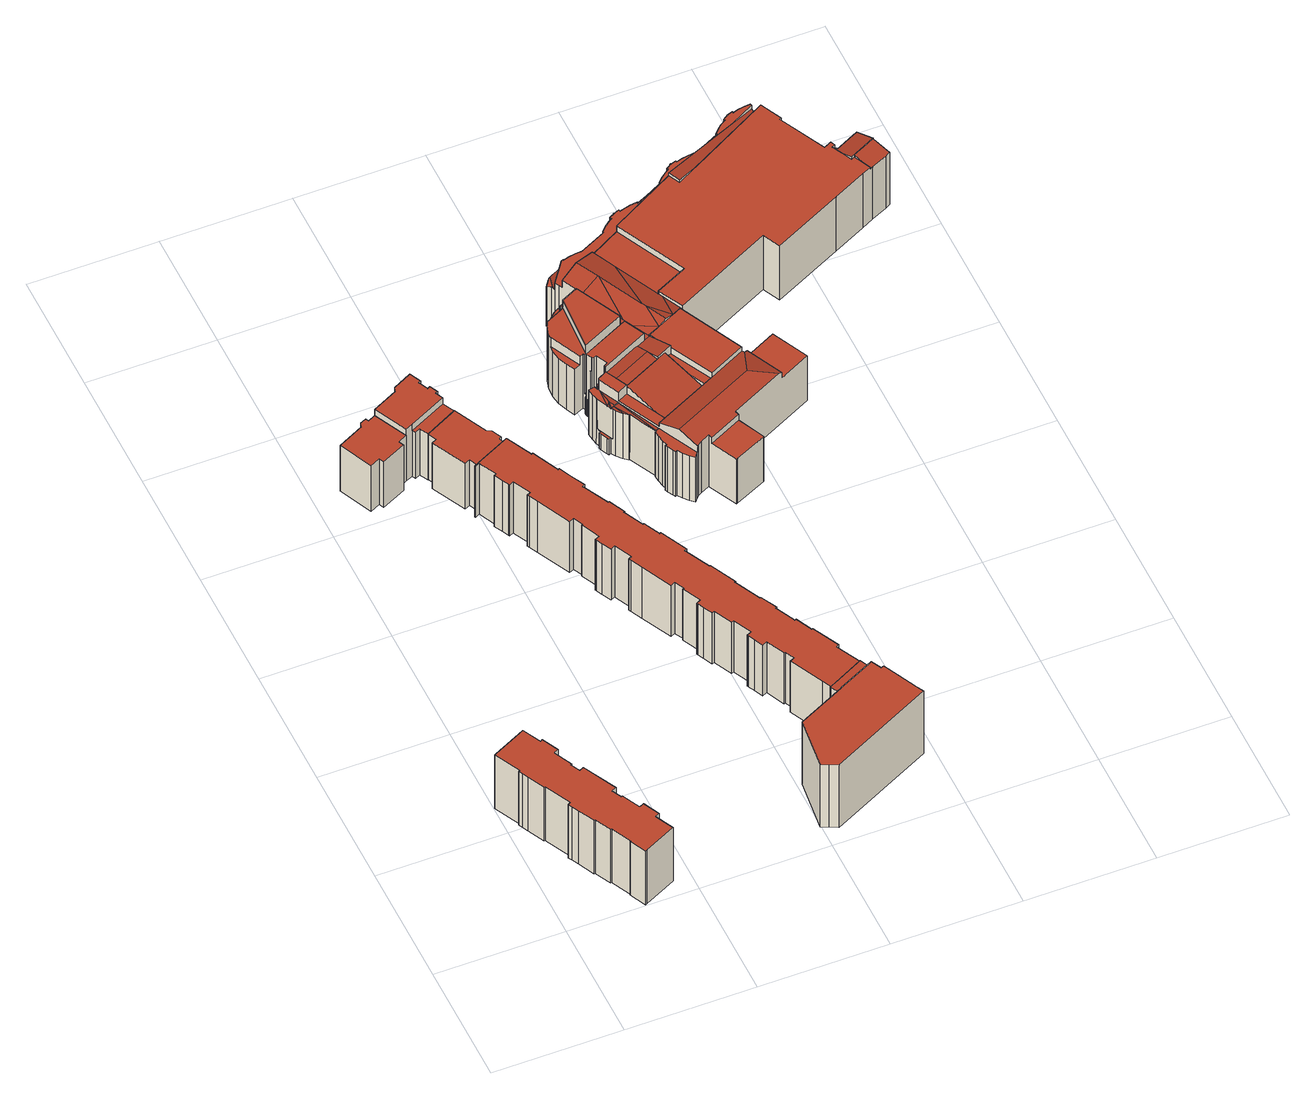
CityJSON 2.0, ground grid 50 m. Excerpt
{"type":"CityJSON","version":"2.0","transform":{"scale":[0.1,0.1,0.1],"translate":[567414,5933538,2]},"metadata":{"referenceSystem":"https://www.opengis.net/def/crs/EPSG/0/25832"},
"CityObjects":{
"building1":{"type":"Building","attributes":{"Gemeindeschluessel":"02000000","Geometrietyp2DReferenz":"3000","function":"31001_1010","roofType":"1000","measuredHeight":27.38,"storeysAboveGround":8},"geometry":[{"type":"MultiSurface","lod":"2","boundaries":[[[0,1,2,3]],[[3,2,4,5]],[[5,4,6,7]],[[8,9,10,11]],[[11,10,12,13]],[[13,12,14,15]],[[15,14,16,17]],[[17,16,18,19]],[[19,18,20,21]],[[21,20,22,23]],[[23,22,24,25]],[[25,24,26,27]],[[28,29,30,31]],[[31,30,32,33]],[[33,32,34,35]],[[35,34,36,37]],[[37,36,38,39]],[[39,38,40,41]],[[41,40,42,43]],[[43,42,44,45]],[[45,44,46,47]],[[47,46,48,49]],[[49,48,50,51]],[[51,50,52,53]],[[53,52,54,55]],[[55,54,56,57]],[[57,56,58,59]],[[59,58,60,61]],[[61,60,62,63]],[[63,62,64,65]],[[65,64,66,67]],[[67,66,1,0]],[[68,69,70,71]],[[72,73,74,75]],[[74,73,26,24,22,20,18,16,14,12,10,9,70,69,6,4,2,1,66,64,62,60,58,56,54,52,50,48,46,44,42,40,38,36,34,32,30,29]],[[68,71,8,11,13,15,17,19,21,23,25,27,72,75,28,31,33,35,37,39,41,43,45,47,49,51,53,55,57,59,61,63,65,67,0,3,5,7]],[[28,75,74,29]],[[72,27,26,73]],[[8,71,70,9]],[[68,7,6,69]]],"semantics":{"surfaces":[{"type":"WallSurface"},{"type":"RoofSurface"},{"type":"GroundSurface"}],"values":[0,0,0,0,0,0,0,0,0,0,0,0,0,0,0,0,0,0,0,0,0,0,0,0,0,0,0,0,0,0,0,0,0,0,1,2,0,0,0,0]}}]},
"building2":{"type":"Building","attributes":{"Gemeindeschluessel":"02000000","Geometrietyp2DReferenz":"3000","function":"31001_1010","roofType":"1000","measuredHeight":23.42,"storeysAboveGround":7},"geometry":[{"type":"MultiSurface","lod":"2","boundaries":[[[76,77,78,79]],[[79,78,80,81]],[[81,80,82,83]],[[83,82,84,85]],[[85,84,86,87]],[[88,89,90,91]],[[91,90,92,93]],[[93,92,94,95]],[[95,94,96,97]],[[97,96,77,76]],[[98,99,89,88]],[[99,98,87,86]],[[87,98,88,91,93,95,97,76,79,81,83,85]],[[99,86,84,82,80,78,77,96,94,92,90,89]]],"semantics":{"surfaces":[{"type":"WallSurface"},{"type":"GroundSurface"},{"type":"RoofSurface"}],"values":[0,0,0,0,0,0,0,0,0,0,0,0,1,2]}}]},
"building3":{"type":"Building","attributes":{"Gemeindeschluessel":"02000000","Geometrietyp2DReferenz":"3000","function":"31001_1010","roofType":"1000","measuredHeight":26.46,"storeysAboveGround":7},"geometry":[{"type":"MultiSurface","lod":"2","boundaries":[[[100,101,102,103,104,105]],[[98,106,107,87]],[[108,109,110,111]],[[111,110,112,113]],[[113,112,114,115]],[[115,114,116,117]],[[117,116,118,119]],[[119,118,120,121]],[[121,120,122,123]],[[123,122,124,125]],[[100,126,127,101]],[[128,105,104,129]],[[129,104,103,130]],[[130,103,102,131]],[[132,98,87,108,111,113,115,117,119,121,123,125,128,129,130,131]],[[128,125,124,126,100,105]],[[132,131,102,101,127,133]],[[106,98,132,133]],[[109,108,87,107]],[[109,107,106,133,127,126,124,122,120,118,116,114,112,110]]],"semantics":{"surfaces":[{"type":"RoofSurface"},{"type":"WallSurface"},{"type":"GroundSurface"}],"values":[0,1,1,1,1,1,1,1,1,1,1,1,1,1,2,1,1,1,1,0]}}]},
"building4":{"type":"Building","attributes":{"Gemeindeschluessel":"02000000","Geometrietyp2DReferenz":"3000","function":"31001_1010","roofType":"1000","measuredHeight":23.26,"storeysAboveGround":7},"geometry":[{"type":"MultiSurface","lod":"2","boundaries":[[[134,135,136,137,138,139,140,141,142,143,144,145,146]],[[147,148,149,150,151,152,153,154,155,156,157,158,159]],[[159,158,135,134]],[[158,157,136,135]],[[157,156,137,136]],[[156,155,138,137]],[[155,154,139,138]],[[154,153,140,139]],[[153,152,141,140]],[[152,151,142,141]],[[151,150,143,142]],[[150,149,144,143]],[[149,148,145,144]],[[148,147,146,145]],[[147,159,134,146]]],"semantics":{"surfaces":[{"type":"GroundSurface"},{"type":"RoofSurface"},{"type":"WallSurface"}],"values":[0,1,2,2,2,2,2,2,2,2,2,2,2,2,2]}}]},
"building5":{"type":"Building","attributes":{"Gemeindeschluessel":"02000000","Geometrietyp2DReferenz":"3000","function":"31001_1010","roofType":"1000","measuredHeight":25.99,"storeysAboveGround":8},"geometry":[{"type":"MultiSurface","lod":"2","boundaries":[[[160,161,162,163]],[[163,162,164,165]],[[165,164,166,167]],[[167,166,168,169]],[[169,168,170,171]],[[171,170,172,173]],[[173,172,174,175]],[[175,174,176,177]],[[177,176,178,179]],[[179,178,180,181]],[[181,180,182,183]],[[183,182,184,185]],[[185,184,186,187]],[[187,186,188,189]],[[189,188,190,191]],[[191,190,192,193]],[[193,192,194,195]],[[195,194,196,197]],[[198,199,200,201]],[[201,200,202,203]],[[203,202,204,205]],[[205,204,206,207]],[[207,206,208,209]],[[209,208,210,211]],[[211,210,212,213]],[[213,212,214,215]],[[215,214,216,217]],[[217,216,218,219]],[[219,218,220,221]],[[221,220,222,223]],[[223,222,224,225]],[[225,224,226,227]],[[227,226,228,229]],[[229,228,230,231]],[[231,230,232,233]],[[233,232,234,235]],[[235,234,236,237]],[[237,236,238,239]],[[239,238,240,241]],[[241,240,242,243]],[[243,242,244,245]],[[245,244,246,247]],[[247,246,248,249]],[[249,248,250,251]],[[252,253,254,255]],[[255,254,256,257]],[[257,256,258,259]],[[260,261,262,263]],[[263,262,264,265]],[[265,264,266,267]],[[267,266,268,269]],[[269,268,270,271]],[[271,270,272,273]],[[273,272,274,275]],[[275,274,276,277]],[[277,276,278,279]],[[280,281,282,283]],[[283,282,284,285]],[[285,284,286,287]],[[287,286,288,289]],[[289,288,290,291]],[[291,290,292,293]],[[293,292,294,295]],[[295,294,296,297]],[[297,296,298,299]],[[300,301,302,303]],[[304,305,306,307]],[[308,309,310,311]],[[311,310,312,313]],[[313,312,314,315]],[[316,317,318,319]],[[319,318,320,321]],[[321,320,322,323]],[[324,325,326,327]],[[327,326,328,329]],[[329,328,330,331]],[[332,333,334,335]],[[335,334,336,337]],[[337,336,338,339]],[[302,301,314,312,310,309,298,296,294,292,290,288,286,284,282,281,322,320,318,317,278,276,274,272,270,268,266,264,262,261,330,328,326,325,258,256,254,253,338,336,334,333,250,248,246,244,242,240,238,236,234,232,230,228,226,224,222,220,218,216,214,212,210,208,206,204,202,200,199,196,194,192,190,188,186,184,182,180,178,176,174,172,170,168,166,164,162,161,306,305]],[[332,335,337,339,252,255,257,259,324,327,329,331,260,263,265,267,269,271,273,275,277,279,316,319,321,323,280,283,285,287,289,291,293,295,297,299,308,311,313,315,300,303,304,307,160,163,165,167,169,171,173,175,177,179,181,183,185,187,189,191,193,195,197,198,201,203,205,207,209,211,213,215,217,219,221,223,225,227,229,231,233,235,237,239,241,243,245,247,249,251]],[[160,307,306,161]],[[304,303,302,305]],[[300,315,314,301]],[[308,299,298,309]],[[280,323,322,281]],[[316,279,278,317]],[[260,331,330,261]],[[324,259,258,325]],[[252,339,338,253]],[[332,251,250,333]],[[198,197,196,199]]],"semantics":{"surfaces":[{"type":"WallSurface"},{"type":"RoofSurface"},{"type":"GroundSurface"}],"values":[0,0,0,0,0,0,0,0,0,0,0,0,0,0,0,0,0,0,0,0,0,0,0,0,0,0,0,0,0,0,0,0,0,0,0,0,0,0,0,0,0,0,0,0,0,0,0,0,0,0,0,0,0,0,0,0,0,0,0,0,0,0,0,0,0,0,0,0,0,0,0,0,0,0,0,0,0,0,0,1,2,0,0,0,0,0,0,0,0,0,0,0]}}]},
"building6":{"type":"Building","attributes":{"Gemeindeschluessel":"02000000","Geometrietyp2DReferenz":"3000","function":"31001_1010","roofType":"1000","measuredHeight":31.93,"storeysAboveGround":9},"geometry":[{"type":"MultiSurface","lod":"2","boundaries":[[[340,341,342,343,344,345]],[[346,347,348,349]],[[349,348,350,351]],[[352,353,354,355]],[[355,354,356,357]],[[358,345,344,359]],[[359,344,343,360]],[[360,343,342,361]],[[340,362,363,341]],[[364,365,366,367]],[[367,366,368,369]],[[370,371,372,373]],[[373,372,374,375]],[[352,355,357,346,349,351,376,358,359,360,361,364,367,369,370,373,375]],[[347,346,357,356]],[[371,370,369,368]],[[358,376,377,362,340,345]],[[364,361,342,341,363,365]],[[353,352,375,374]],[[377,376,351,350]],[[377,350,348,347,356,354,353,374,372,371,368,366,365,363,362]]],"semantics":{"surfaces":[{"type":"RoofSurface"},{"type":"WallSurface"},{"type":"GroundSurface"}],"values":[0,1,1,1,1,1,1,1,1,1,1,1,1,2,1,1,1,1,1,1,0]}}]},
"building7":{"type":"Building","attributes":{"Gemeindeschluessel":"02000000","Geometrietyp2DReferenz":"3000","function":"51009_1610","roofType":"1000","measuredHeight":5.22},"geometry":[{"type":"MultiSurface","lod":"2","boundaries":[[[378,379,380,381]],[[381,380,382,383]],[[384,385,379,378]],[[383,382,385,384]],[[383,384,378,381]],[[385,382,380,379]]],"semantics":{"surfaces":[{"type":"WallSurface"},{"type":"GroundSurface"},{"type":"RoofSurface"}],"values":[0,0,0,0,1,2]}}]},
"building8":{"type":"Building","attributes":{"Gemeindeschluessel":"02000000","Geometrietyp2DReferenz":"3000","function":"31001_2010","roofType":"1000","measuredHeight":31.82,"storeysAboveGround":5},"geometry":[{"type":"MultiSurface","lod":"2","boundaries":[[[386,387,388,389,390,391]],[[392,393,394,395,396,397,398,399,400]],[[401,402,403,404,405,406,407]],[[408,409,410]],[[411,408,410]],[[412,408,411]],[[413,414,415,416,417,418,419]],[[408,420,421,409]],[[422,423,424,425,426]],[[427,420,408,412]],[[428,429,430,431,427,432]],[[433,434,435]],[[431,436,427]],[[437,402,438]],[[439,440,441,402]],[[437,439,402]],[[439,442,440]],[[439,443,444,445,446,447]],[[448,449,450,451,452,453]],[[413,454,455,456,457]],[[458,459,460,461,462]],[[463,464,465]],[[450,466,451]],[[467,468,450,449]],[[450,468,469,470,471,466]],[[419,472,473,474,455,454]],[[475,463,476]],[[477,478,479,480,481]],[[482,483,484]],[[485,486,487,488,489,490]],[[491,492,493,494,495]],[[496,497,498]],[[483,496,498]],[[499,500,501,497]],[[502,503,504,505,506]],[[507,508,509,510]],[[511,512,513,514,515,516,517,518,519]],[[520,521,522,523,524,525,526]],[[527,528,529,530]],[[531,532,533,534,535,536,537,538,539,540,541,542]],[[543,544,545,546,547,548,549,550,551]],[[552,388,387,553]],[[553,387,386,554]],[[554,386,391,555]],[[556,399,398,557]],[[407,397,396,401]],[[389,392,400,390]],[[558,406,405,559]],[[559,405,404,560]],[[441,403,402]],[[409,561,562,410]],[[563,564,565,566]],[[567,568,569,570]],[[527,571,572,528]],[[426,415,414,457,422]],[[457,414,413]],[[472,419,418]],[[472,418,417,462,461]],[[412,432,427]],[[573,430,429,574]],[[533,435,434,534]],[[575,576,423,422,457]],[[577,578,579,580]],[[580,579,581,582]],[[582,581,583,584]],[[536,585,586,537]],[[439,437,443]],[[587,446,445,588]],[[439,447,442]],[[589,453,452,590]],[[591,448,453,589]],[[460,459,592]],[[593,594,595,596]],[[597,471,470,598]],[[467,599,600,468]],[[601,602,603,604]],[[604,603,605,606]],[[606,605,607,608]],[[608,607,609,610]],[[611,612,613,614]],[[472,615,616,473]],[[460,615,472,461]],[[617,618,619,620]],[[463,621,464]],[[622,623,624,625]],[[625,624,626,627]],[[627,626,628,629]],[[629,628,630,631]],[[632,633,634,635]],[[635,634,636,637]],[[637,636,618,617]],[[638,639,640,641]],[[642,643,644,645]],[[473,616,646,474]],[[489,647,648,490]],[[649,650,651,652]],[[653,654,655]],[[495,656,491]],[[482,657,658,483]],[[497,659,499]],[[653,658,657]],[[660,488,487,661]],[[661,487,486,662]],[[662,486,485,663]],[[664,492,491]],[[665,666,667,668]],[[493,668,667,655,494]],[[669,670,671,672]],[[672,671,673,674]],[[675,676,677,678]],[[678,677,679,680]],[[680,679,681,682]],[[682,681,683,684]],[[684,683,685,686]],[[686,685,687,688]],[[688,687,689,690]],[[690,689,691,692]],[[693,694,695,696,697]],[[510,504,503,507]],[[698,509,508,699]],[[700,701,702,703]],[[703,702,704,705]],[[706,707,708,709]],[[709,708,710,711]],[[711,710,712,713]],[[713,712,714,715]],[[715,714,716,717]],[[717,716,718,719]],[[719,718,720,721]],[[721,720,722,723]],[[723,722,724,725]],[[726,727,728,729]],[[729,728,730,731]],[[731,730,732,733]],[[517,734,518]],[[735,516,515,736]],[[736,515,514,737]],[[512,511,738]],[[738,511,519,739]],[[512,740,513]],[[741,742,743,744]],[[745,746,747]],[[748,749,750,751]],[[751,750,752,753]],[[754,755,746,745]],[[756,757,747]],[[758,759,760,761]],[[761,760,762,763]],[[520,764,521]],[[765,524,523,766]],[[766,523,522,767]],[[520,526,768]],[[530,769,571,527]],[[770,771,772,773]],[[774,775,776,777]],[[777,776,771,770]],[[778,542,541,779]],[[779,541,540,780]],[[780,540,539,781]],[[782,532,531,783]],[[783,531,542,778]],[[784,550,549,785]],[[785,549,548,786]],[[786,548,547,787]],[[787,547,546,788]],[[788,546,545,789]],[[790,791,792,793]],[[793,792,794,795]],[[795,794,796,797]],[[798,799,800,801]],[[801,800,802,803]],[[803,802,804,805]],[[805,804,806,807]],[[807,806,808,809]],[[809,808,810,811]],[[811,810,812,813]],[[814,815,816,817]],[[817,816,818,819]],[[819,818,820,821]],[[821,820,822,823]],[[823,822,824,825]],[[825,824,826,827]],[[827,826,828,829]],[[830,831,832,833]],[[833,832,834,835]],[[836,428,432,412,411,410,562,837,838]],[[560,404,403,441,440,442,447,446,587]],[[839,480,479,840,841,612,611]],[[842,843,844,845,458,462,417,416,561,409,421,465,464,621]],[[846,847,647,489,488,660]],[[663,485,490,648,848,849]],[[668,493,492,664,592,459,458,845]],[[699,508,507,503,502,847,846]],[[850,851,852,500,499,853]],[[841,840,854,855,856,857,858,739,519,518]],[[696,695,852,851,752,750,749,764,520,768,756,747,746,755,859,860,743,742,740,512,738,739,858]],[[848,648,647,847,502,506,844,843,644,643]],[[834,832,831,724,722,720,718,716,714,712,710,708,707,828,826,824,822,820,818,816,815,704,702,701,691,689,687,685,683,681,679,677,676,812,810,808,806,804,802,800,799,673,671,670,651,650,609,607,605,603,602,861,600,599,613,612,841,518,734,732,730,728,727]],[[844,506,505,665,668,845]],[[638,641,657,862,593,596,586,585]],[[748,751,753,850,853,863,698,699,846,660,661,662,663,849,642,645,622,625,627,629,631,790,793,795,797,632,635,637,617,620,864,865,573,574,567,570,774,777,770,773,563,566,866,867,577,580,582,584,782,783,778,779,780,781,868,552,553,554,555,556,557,558,559,560,587,588,869,839,611,614,591,589,590,597,598,784,785,786,787,788,789,870,601,604,606,608,610,649,652,669,672,674,798,801,803,805,807,809,811,813,675,678,680,682,684,686,688,690,692,700,703,705,814,817,819,821,823,825,827,829,706,709,711,713,715,717,719,721,723,725,830,833,835,726,729,731,733,735,736,737,741,744,871,872,873,758,761,763,765,766,767]],[[565,564,837,562,561,572,571,769,874]],[[569,568,836,838,772,771,776,775]],[[875,583,581,579,578,576,575,640,639,876]],[[478,877,878,855,854]],[[477,484,483,498,877,478]],[[693,697,857,856]],[[877,498,497,501,694,878]],[[879,395,394,538,537,586,596,595]],[[565,874,866,566]],[[836,568,567,574,429,428]],[[876,639,638,585,536,535]],[[867,866,874,769,530,529,425,424]],[[782,584,583,875,433,435,533,532]],[[864,620,619,475,476,880]],[[597,590,452,451,466,471]],[[591,614,613,599,467,449,448]],[[839,869,881,594,593,862,481,480]],[[862,657,482,484,477,481]],[[693,856,855,878,694]],[[666,665,505,863,853,499,659]],[[857,697,696,858]],[[748,767,522,521,764,749]],[[873,872,859,755,754,882]],[[870,789,545,544]],[[765,763,762,883,525,524]],[[757,756,768,526,525,883]],[[759,758,873,882]],[[850,753,752,851]],[[872,871,860,859]],[[871,744,743,860]],[[741,737,514,513,740,742]],[[735,733,732,734,517,516]],[[726,835,834,727]],[[830,725,724,831]],[[706,829,828,707]],[[814,705,704,815]],[[698,863,505,504,510,509]],[[852,695,694,501,500]],[[700,692,691,701]],[[675,813,812,676]],[[798,674,673,799]],[[497,496,483]],[[669,652,651,670]],[[646,616,656,495,494,655,654]],[[642,849,848,643]],[[633,632,797,796]],[[791,790,631,630]],[[622,645,644,843,842,623]],[[649,610,609,650]],[[601,870,544,543,861,602]],[[543,551,469,468,600,861]],[[784,598,470,469,551,550]],[[413,419,454]],[[884,456,455,474]],[[869,588,445,444,885,881]],[[865,864,880,436]],[[885,444,443,437,438,886]],[[396,395,879,886,438,402,401]],[[640,575,457,456,884,641]],[[573,865,436,431,430]],[[577,867,424,423,576,578]],[[465,421,420,427]],[[572,561,416,415,426,425,529,528]],[[875,876,535,534,434,433]],[[569,775,774,570]],[[563,773,772,838,837,564]],[[868,781,539,538,394,393]],[[558,557,398,397,407,406]],[[552,868,393,392,389,388]],[[556,555,391,390,400,399]],[[759,882,754,745,747,757,883,762,760]],[[497,483,658,653,655,667,666,659]],[[884,474,646,654,653,657,641]],[[791,630,628,626,624,623,842,621,463,475,619,618,636,634,633,796,794,792]],[[592,664,491,656,616,615,460]],[[478,854,840,479]],[[465,427,436,880,476,463]],[[885,886,879,595,594,881]]],"semantics":{"surfaces":[{"type":"RoofSurface"},{"type":"WallSurface"},{"type":"GroundSurface"}],"values":[0,0,0,0,0,0,0,0,0,0,0,0,0,0,0,0,0,0,0,0,0,0,0,0,0,0,0,0,0,0,0,0,0,0,0,0,0,0,0,0,0,1,1,1,1,1,1,1,1,1,1,1,1,1,1,1,1,1,1,1,1,1,1,1,1,1,1,1,1,1,1,1,1,1,1,1,1,1,1,1,1,1,1,1,1,1,1,1,1,1,1,1,1,1,1,1,1,1,1,1,1,1,1,1,1,1,1,1,1,1,1,1,1,1,1,1,1,1,1,1,1,1,1,1,1,1,1,1,1,1,1,1,1,1,1,1,1,1,1,1,1,1,1,1,1,1,1,1,1,1,1,1,1,1,1,1,1,1,1,1,1,1,1,1,1,1,1,1,1,1,1,1,1,1,1,1,1,1,1,1,1,1,1,1,1,1,1,1,1,1,1,1,1,1,1,0,0,0,0,0,2,0,0,0,0,0,0,0,1,1,1,1,1,1,1,1,1,1,1,1,1,1,1,1,1,1,1,1,1,1,1,1,1,1,1,1,1,1,1,1,1,1,1,1,1,1,1,1,1,1,1,1,1,1,1,1,1,1,1,1,1,1,1,1,1,1,1,1,1,1,1,0,0,0,0,0,0,0,0]}}]}
},
"vertices":[
[4,623,9],[4,623,283],[8,625,283],[8,625,9],[139,689,283],[139,689,9],[174,618,283],[174,618,9],[196,550,9],[196,550,283],[230,479,283],[230,479,9],[226,476,283],[226,476,9],[244,440,283],[244,440,9],[261,448,283],[261,448,9],[326,316,283],[326,316,9],[308,307,283],[308,307,9],[326,271,283],[326,271,9],[331,273,283],[331,273,9],[366,202,283],[366,202,9],[397,138,9],[397,138,283],[432,67,283],[432,67,9],[309,8,283],[309,8,9],[301,4,283],[301,4,9],[270,67,283],[270,67,9],[274,69,283],[274,69,9],[236,147,283],[236,147,9],[232,145,283],[232,145,9],[201,208,283],[201,208,9],[196,206,283],[196,206,9],[166,269,283],[166,269,9],[153,295,283],[153,295,9],[145,311,283],[145,311,9],[154,316,283],[154,316,9],[104,417,283],[104,417,9],[100,415,283],[100,415,9],[68,481,283],[68,481,9],[57,503,283],[57,503,9],[49,519,283],[49,519,9],[54,521,283],[54,521,9],[183,622,9],[183,622,283],[214,558,283],[214,558,9],[383,210,9],[383,210,283],[414,147,283],[414,147,9],
[99,2170,30],[99,2170,264],[200,2220,264],[200,2220,30],[206,2238,264],[206,2238,30],[228,2248,264],[228,2248,30],[234,2236,264],[234,2236,30],[263,2250,264],[263,2250,30],[291,2104,30],[291,2104,264],[300,2084,264],[300,2084,30],[206,2039,264],[206,2039,30],[197,2058,264],[197,2058,30],[159,2039,264],[159,2039,30],[326,2121,30],[326,2121,264],
[500,2205,265],[354,2134,265],[360,2120,265],[380,2130,265],[397,2096,265],[523,2159,265],[326,2121,295],[263,2250,295],[361,2298,30],[361,2298,295],[367,2316,295],[367,2316,30],[440,2352,295],[440,2352,30],[461,2308,295],[461,2308,30],[452,2303,295],[452,2303,30],[470,2266,295],[470,2266,30],[480,2271,295],[480,2271,30],[495,2240,295],[495,2240,30],[486,2235,295],[486,2235,30],[500,2205,295],[354,2134,295],[523,2159,30],[397,2096,30],[380,2130,30],[360,2120,30],[353,2134,30],[353,2134,295],
[624,1945,33],[500,1884,33],[479,1928,33],[459,1919,33],[393,2052,33],[413,2062,33],[397,2096,33],[523,2159,33],[587,2028,33],[603,2022,33],[622,1982,33],[612,1977,33],[626,1946,33],[626,1946,266],[612,1977,266],[622,1982,266],[603,2022,266],[587,2028,266],[523,2159,266],[397,2096,266],[413,2062,266],[393,2052,266],[459,1919,266],[479,1928,266],[500,1884,266],[624,1945,266],
[624,1945,34],[624,1945,294],[626,1946,294],[626,1946,34],[676,1844,294],[676,1844,34],[681,1847,294],[681,1847,34],[731,1742,294],[731,1742,34],[736,1744,294],[736,1744,34],[739,1739,294],[739,1739,34],[755,1705,294],[755,1705,34],[787,1641,294],[787,1641,34],[777,1636,294],[777,1636,34],[828,1534,294],[828,1534,34],[832,1536,294],[832,1536,34],[863,1472,294],[863,1472,34],[859,1470,294],[859,1470,34],[897,1392,294],[897,1392,34],[901,1395,294],[901,1395,34],[932,1330,294],[932,1330,34],[937,1333,294],[937,1333,34],[940,1326,294],[940,1326,34],[988,1227,34],[988,1227,294],[979,1223,294],[979,1223,34],[1029,1123,294],[1029,1123,34],[1033,1124,294],[1033,1124,34],[1083,1021,294],[1083,1021,34],[1079,1019,294],[1079,1019,34],[1129,917,294],[1129,917,34],[1133,919,294],[1133,919,34],[1165,855,294],[1165,855,34],[1160,852,294],[1160,852,34],[1198,775,294],[1198,775,34],[1203,777,294],[1203,777,34],[1234,713,294],[1234,713,34],[1238,715,294],[1238,715,34],[1290,610,294],[1290,610,34],[1280,603,294],[1280,603,34],[1329,506,294],[1329,506,34],[1327,504,294],[1327,504,34],[1325,504,294],[1325,504,34],[1208,445,294],[1208,445,34],[1190,437,294],[1190,437,34],[1172,474,294],[1172,474,34],[1107,606,294],[1107,606,34],[1125,615,294],[1125,615,34],[1108,651,294],[1108,651,34],[1103,649,294],[1103,649,34],[1069,721,294],[1069,721,34],[1037,784,34],[1037,784,294],[1003,855,294],[1003,855,34],[994,851,294],[994,851,34],[959,922,294],[959,922,34],[937,990,34],[937,990,294],[902,1061,294],[902,1061,34],[907,1063,294],[907,1063,34],[889,1100,294],[889,1100,34],[871,1091,294],[871,1091,34],[814,1209,294],[814,1209,34],[792,1254,294],[792,1254,34],[787,1263,294],[787,1263,34],[800,1270,294],[800,1270,34],[767,1338,294],[767,1338,34],[736,1401,34],[736,1401,294],[702,1473,294],[702,1473,34],[706,1475,294],[706,1475,34],[688,1512,294],[688,1512,34],[670,1503,294],[670,1503,34],[607,1633,294],[607,1633,34],[590,1666,294],[590,1666,34],[586,1675,294],[586,1675,34],[600,1682,294],[600,1682,34],[566,1750,294],[566,1750,34],[527,1808,34],[527,1808,294],[494,1877,294],[494,1877,34],[476,1868,34],[476,1868,294],[474,1872,294],[474,1872,34],[549,1741,34],[549,1741,294],[546,1746,294],[546,1746,34],[534,1770,294],[534,1770,34],[518,1804,294],[518,1804,34],[749,1329,34],[749,1329,294],[732,1364,294],[732,1364,34],[721,1387,294],[721,1387,34],[718,1393,294],[718,1393,34],[950,918,34],[950,918,294],[933,952,294],[933,952,34],[922,976,294],[922,976,34],[919,981,294],[919,981,34],[1050,711,34],[1050,711,294],[1034,746,294],[1034,746,34],[1022,770,294],[1022,770,34],[1020,776,294],[1020,776,34],
[1204,389,304],[1347,458,304],[1325,504,304],[1208,445,304],[1190,437,304],[1182,433,304],[1017,297,16],[1017,297,335],[1130,352,335],[1130,352,16],[1151,362,335],[1151,362,16],[1053,62,16],[1053,62,335],[1022,77,335],[1022,77,16],[994,90,335],[994,90,16],[1182,433,16],[1190,437,16],[1208,445,16],[1325,504,16],[1204,389,335],[1347,458,335],[1367,419,16],[1367,419,335],[1378,424,335],[1378,424,16],[1405,369,335],[1405,369,16],[1444,288,16],[1444,288,335],[1446,284,335],[1446,284,16],[1458,260,335],[1458,260,16],[1204,388,16],[1204,388,335],
[1415,2261,39],[1415,2261,91],[1491,2296,91],[1491,2296,39],[1617,2037,91],[1617,2037,39],[1543,1998,39],[1543,1998,91],
[956,2252,249],[969,2215,249],[985,2182,249],[1010,2194,249],[952,2315,249],[950,2290,249],[1010,2194,294],[1024,2200,294],[1027,2194,294],[1032,2197,294],[1045,2422,294],[971,2386,294],[962,2367,294],[952,2329,294],[952,2315,294],[1045,2422,249],[1046,2449,249],[1047,2466,249],[1027,2454,249],[1000,2429,249],[978,2400,249],[971,2386,249],[1034,2000,249],[1025,2063,246],[1021,1983,246],[1024,1975,249],[1028,1967,246],[1080,2049,299],[1061,2088,299],[1026,2070,299],[1025,2063,299],[1063,1984,299],[1102,2003,299],[1083,2042,299],[1046,1976,249],[1063,1984,246],[1061,2088,253],[1058,2095,253],[1047,2089,253],[1026,2085,253],[1026,2070,253],[1040,1973,248],[1031,1961,250],[1038,1950,249],[1056,1930,248],[1057,1929,248],[1028,1967,250],[1033,2147,253],[1030,2152,253],[1030,2149,253],[1073,1914,248],[1075,2436,302],[1045,2422,302],[1064,2459,249],[1048,2467,216],[1047,2466,216],[1057,2473,214],[1075,2436,249],[1109,2453,249],[1091,2489,249],[1058,2473,249],[1057,2473,249],[1074,2590,221],[1078,2585,223],[1083,2617,238],[1076,2616,232],[1075,2615,231],[1061,2600,216],[1081,2046,300],[1229,2118,300],[1209,2160,294],[1061,2088,294],[1143,1818,255],[1182,1837,255],[1161,1880,255],[1102,2003,255],[1063,1984,255],[1130,1812,247],[1143,1818,245],[1063,1984,245],[1078,2618,234],[1083,2580,215],[1146,2666,215],[1113,2649,215],[1115,2647,220],[1096,2634,225],[1102,2003,294],[1249,2075,294],[1232,2111,299],[1127,1810,247],[1102,1863,247],[1219,2287,279],[1212,2502,305],[1140,2468,283],[1141,2466,283],[1131,2461,279],[1269,2190,279],[1315,2212,295],[1229,2269,279],[1330,1578,246],[1335,1581,246],[1457,1639,246],[1459,1640,246],[1409,1744,246],[1281,1681,246],[1331,1997,264],[1365,1926,264],[1396,1941,264],[1312,2106,264],[1284,2093,264],[1348,2228,305],[1381,2244,295],[1308,2308,305],[1415,2261,283],[1427,2267,279],[1388,2347,279],[1612,1858,280],[1623,1863,275],[1555,2004,275],[1543,1998,280],[1507,1894,306],[1623,1863,246],[1746,1923,246],[1677,2064,246],[1555,2004,246],[1647,2797,308],[1719,2837,294],[2047,3017,231],[2042,3028,231],[2037,3043,230],[2035,3058,230],[2035,3067,229],[1944,3017,246],[1625,2842,308],[2261,2634,294],[2278,2599,285],[2289,2605,285],[2352,2635,285],[2369,2644,285],[2336,2711,302],[2246,2667,302],[1022,2069,97],[1026,2070,97],[1026,2085,97],[1016,2083,97],[1022,2157,97],[1027,2151,97],[1030,2149,97],[1030,2152,97],[1022,2169,97],[1031,2173,97],[1032,2197,97],[1027,2194,97],[1031,2185,97],[1025,2180,97],[1021,2173,97],[1020,2165,97],[1154,2669,97],[1153,2673,97],[1134,2666,97],[1133,2667,97],[1128,2665,97],[1129,2663,97],[1121,2659,97],[1111,2653,97],[1113,2649,97],[985,2182,18],[969,2215,18],[956,2252,18],[950,2290,18],[952,2329,18],[962,2367,18],[978,2400,18],[1000,2429,18],[1027,2454,18],[1025,2063,247],[1021,1983,247],[999,2031,18],[999,2031,247],[996,2051,247],[996,2051,18],[1026,1968,18],[1026,1968,97],[1020,1964,97],[1020,1964,18],[1022,2069,247],[1026,2070,247],[1056,1930,18],[1038,1950,18],[1061,2088,325],[1058,2095,325],[1072,2102,18],[1072,2102,325],[1050,2147,325],[1050,2147,18],[1042,2145,325],[1042,2145,18],[1034,2146,325],[1034,2146,18],[1031,2173,290],[1032,2197,290],[1058,2473,18],[1091,2489,18],[1061,2600,18],[1075,2615,18],[1074,2590,18],[1182,1837,241],[1111,2451,290],[1111,2451,336],[1196,2276,336],[1196,2276,290],[1096,2634,18],[1115,2647,18],[1083,2580,246],[1146,2666,246],[1155,2667,18],[1155,2667,246],[1179,2674,246],[1179,2674,18],[1201,2678,246],[1201,2678,18],[1225,2680,246],[1225,2680,18],[1225,2677,246],[1225,2677,18],[1092,2566,18],[1092,2566,246],[1084,2579,246],[1084,2579,18],[1102,2003,296],[1249,2075,296],[1124,1808,18],[1124,1808,247],[1128,1809,247],[1128,1809,18],[1143,1818,247],[1214,1656,18],[1214,1656,247],[1204,1644,247],[1204,1644,18],[1188,1659,247],[1188,1659,18],[1171,1679,247],[1171,1679,18],[1158,1698,247],[1158,1698,18],[1138,1739,18],[1138,1739,247],[1131,1760,247],[1131,1760,18],[1126,1784,247],[1126,1784,18],[1205,2258,290],[1205,2258,325],[1244,2177,325],[1244,2177,289],[1238,1675,18],[1238,1675,280],[1225,1667,279],[1225,1667,18],[1249,2075,306],[1409,1744,275],[1281,1681,275],[1333,2729,18],[1333,2729,246],[1330,2732,246],[1330,2732,18],[1283,2163,295],[1312,2106,306],[1312,2106,295],[1284,2093,296],[1269,2190,289],[1269,2190,295],[1415,2261,295],[1459,1640,18],[1457,1639,18],[1335,1581,18],[1330,1578,18],[1365,1926,241],[1538,2010,275],[1538,2010,295],[1396,1941,295],[1396,1941,275],[1349,2752,18],[1349,2752,246],[1369,2768,246],[1369,2768,18],[1384,2778,246],[1384,2778,18],[1425,2798,18],[1425,2798,246],[1445,2804,246],[1445,2804,18],[1467,2809,246],[1467,2809,18],[1495,2812,246],[1495,2812,18],[1495,2808,246],[1495,2808,18],[1537,2828,246],[1537,2828,18],[1561,2840,246],[1561,2840,18],[1603,2861,246],[1603,2861,18],[1600,2863,246],[1600,2863,18],[1379,2365,264],[1379,2365,279],[1379,2365,294],[1502,2424,294],[1502,2424,264],[1677,2064,18],[1746,1923,18],[1615,2880,18],[1615,2880,246],[1637,2899,246],[1637,2899,18],[1654,2910,246],[1654,2910,18],[1694,2930,18],[1694,2930,246],[1716,2937,246],[1716,2937,18],[1739,2941,246],[1739,2941,18],[1764,2943,246],[1764,2943,18],[1765,2939,246],[1765,2939,18],[1873,2992,246],[1873,2992,18],[1870,2995,246],[1870,2995,18],[1887,3013,246],[1887,3013,18],[1902,3027,246],[1902,3027,18],[1924,3041,246],[1924,3041,18],[1964,3061,18],[1964,3061,246],[1984,3068,246],[1984,3068,18],[2010,3073,246],[2010,3073,18],[2034,3074,246],[2034,3074,18],[2035,3067,246],[2035,3058,18],[2037,3043,18],[2042,3028,18],[1647,2797,294],[1625,2842,294],[2047,3017,294],[2088,2932,18],[2088,2932,294],[2081,2929,294],[2081,2929,18],[2195,2739,281],[2195,2739,294],[2216,2696,294],[2242,2582,18],[2242,2582,294],[2115,2520,294],[2115,2520,18],[1846,2389,294],[1846,2389,18],[2207,2745,281],[2207,2745,294],[2233,2660,294],[2233,2660,305],[2224,2738,18],[2224,2738,284],[2287,2769,284],[2287,2769,18],[2304,2777,284],[2304,2777,18],[2278,2599,294],[2369,2644,18],[2352,2635,18],[2289,2605,18],[2246,2667,294],[1016,2083,247],[1000,2006,18],[1000,2006,97],[1007,2008,97],[1007,2008,18],[1014,1974,18],[1014,1974,97],[1003,1996,97],[1003,1996,18],[1020,2165,18],[1021,2173,18],[1025,2180,18],[1031,2185,18],[1027,2151,18],[1022,2157,18],[1111,2653,18],[1121,2659,18],[1129,2663,18],[1128,2665,18],[1133,2667,18],[1134,2666,18],[1151,1694,18],[1151,1694,247],[1146,1704,247],[1146,1704,18],[1135,1726,247],[1135,1726,18],[1131,1736,247],[1131,1736,18],[1380,2785,18],[1380,2785,246],[1390,2790,246],[1390,2790,18],[1399,2794,246],[1399,2794,18],[1398,2796,246],[1398,2796,18],[1402,2799,246],[1402,2799,18],[1403,2796,246],[1403,2796,18],[1412,2801,246],[1412,2801,18],[1422,2805,246],[1422,2805,18],[1651,2915,18],[1651,2915,246],[1660,2921,246],[1660,2921,18],[1668,2926,246],[1668,2926,18],[1667,2928,246],[1667,2928,18],[1672,2930,246],[1672,2930,18],[1673,2928,246],[1673,2928,18],[1682,2932,246],[1682,2932,18],[1693,2935,246],[1693,2935,18],[1921,3046,18],[1921,3046,246],[1943,3060,246],[1943,3060,18],[1962,3067,246],[1962,3067,18],[1031,1961,97],[1001,2027,247],[1001,2027,97],[1141,2466,18],[1099,2552,283],[1099,2552,246],[1219,1661,247],[1219,1661,278],[1183,1735,306],[1143,1818,275],[1403,1756,18],[1403,1756,280],[1275,1693,280],[1275,1693,18],[1813,2456,18],[1813,2456,294],[1427,2267,294],[1415,2261,18],[1168,2590,305],[1248,2634,279],[1248,2634,264],[1368,2700,264],[1368,2700,294],[2199,2762,294],[2170,2747,294],[1154,2669,246],[1131,2461,290],[1543,1998,18],[1075,1917,18],[1073,1914,18],[993,2078,18],[1047,2089,18],[1024,2200,18],[1110,2450,18],[1153,2673,18],[2170,2747,18],[2199,2762,18],[2213,2733,18],[993,2078,247],[1033,2147,325],[1022,2169,325],[1299,2326,305],[1293,2542,279],[1032,2197,336],[1075,1917,247],[1110,2450,336],[2213,2733,284],[2336,2711,305],[1209,2160,289],[1109,2453,336],[1045,2422,336]
]}
